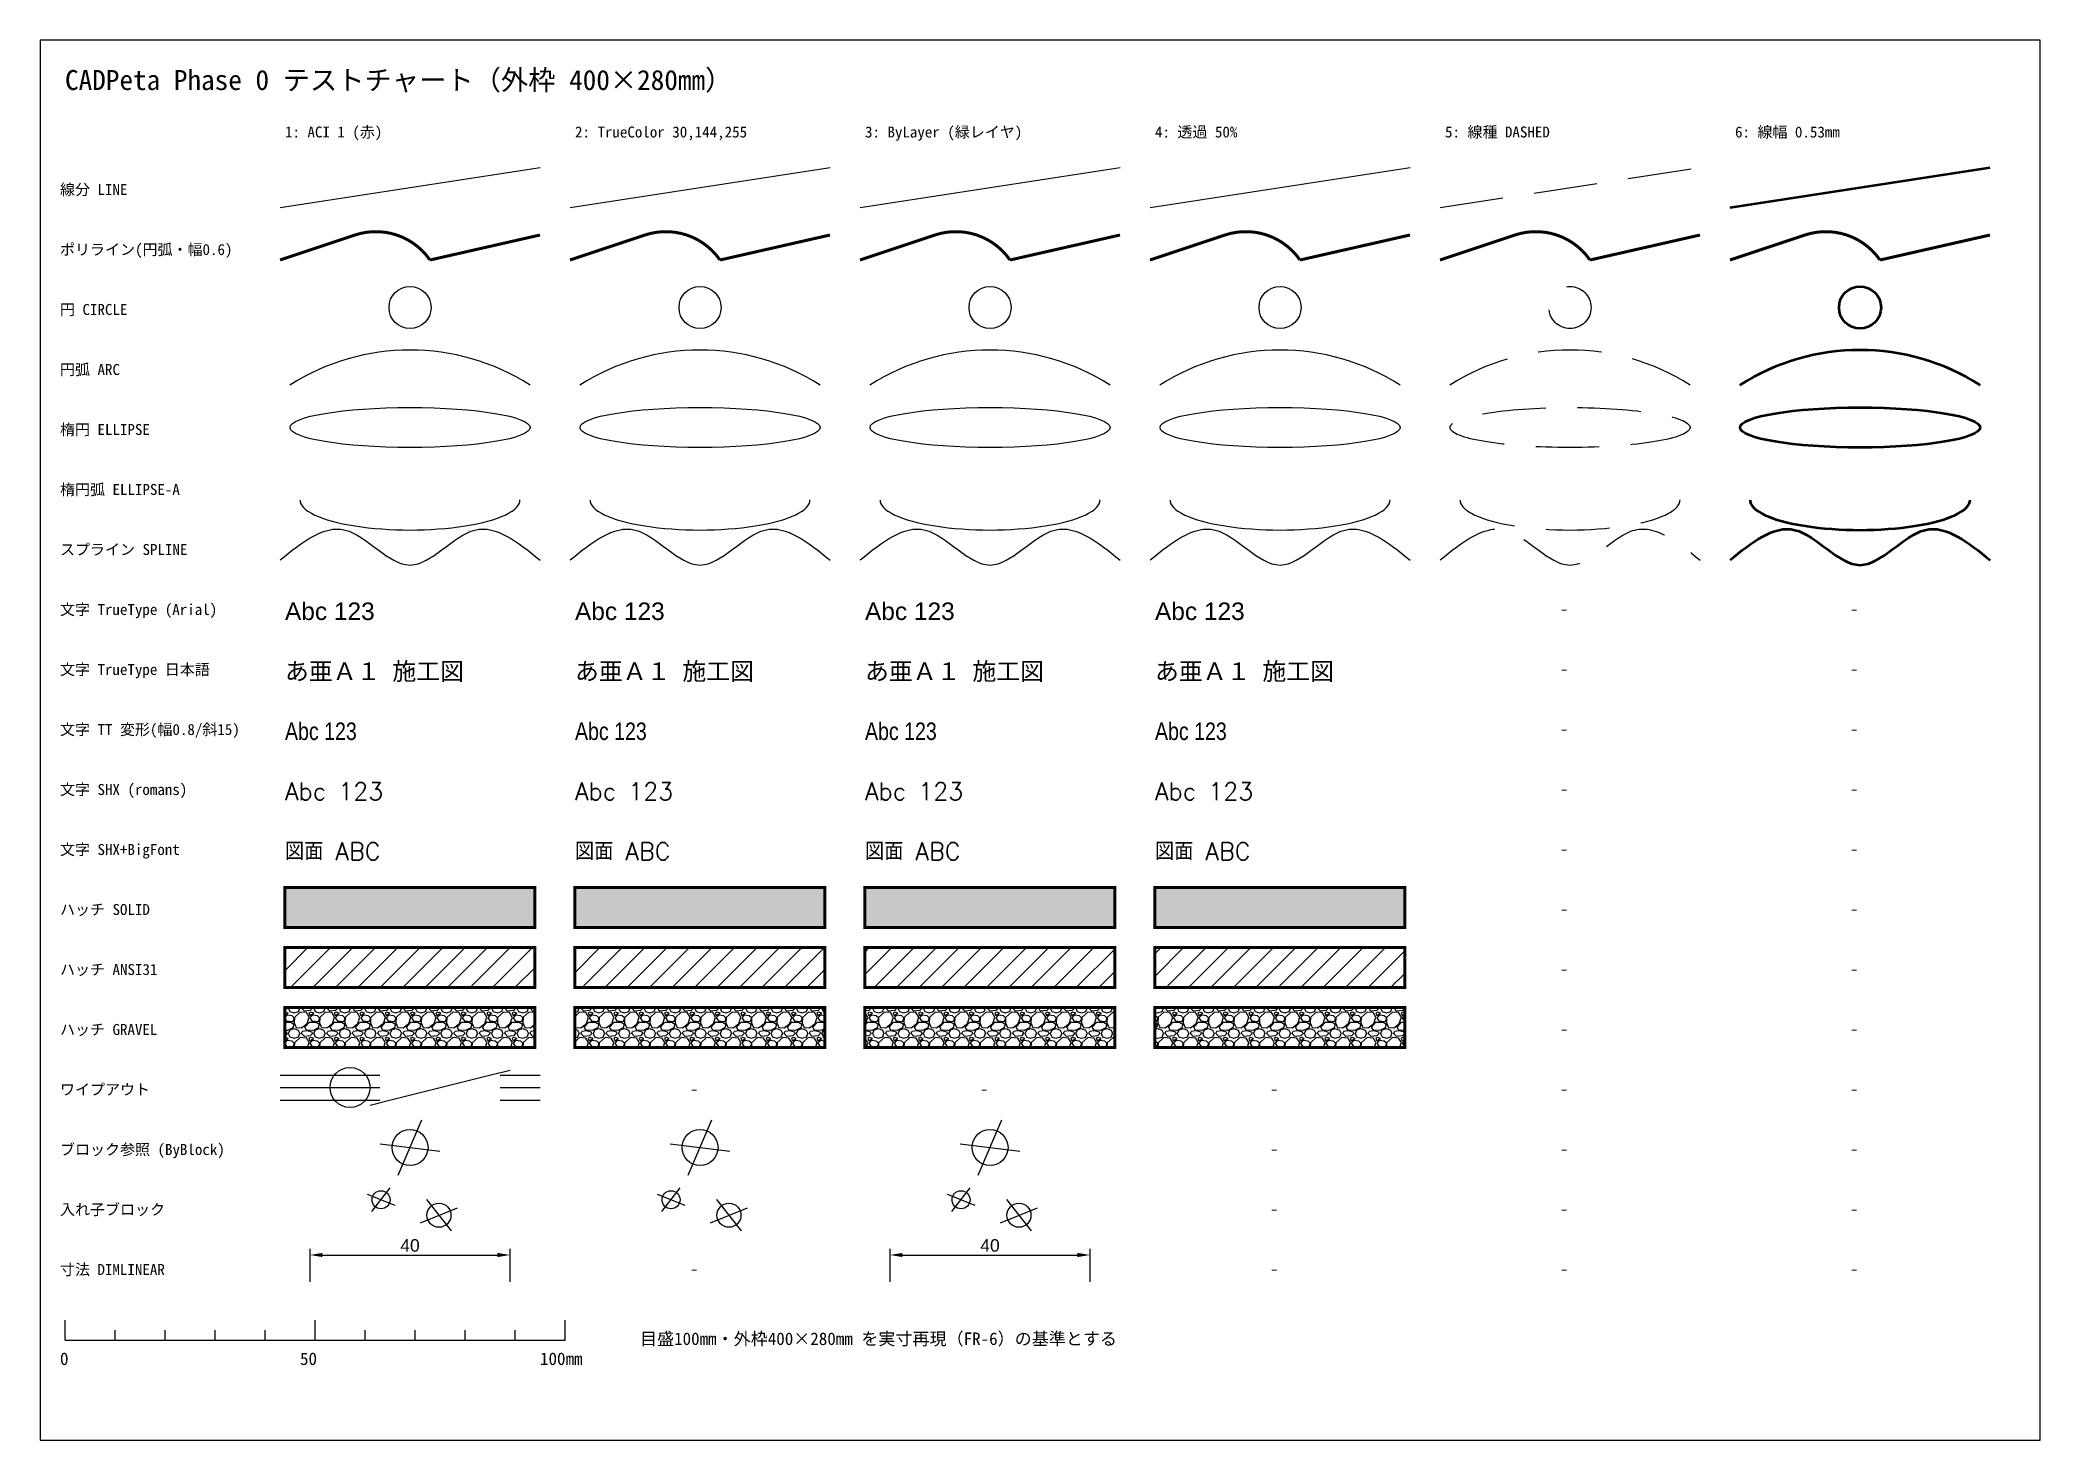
# Paper-space layout 'PETA_A3' of a CAD drawing. Header units: millimetres. Extents: x 10 to 410, y 8 to 288.
# The model-space entities are those that its viewports show. They can reach past a viewport. Long polylines and large blocks are cut down to what shows.
import ezdxf

# ---------------------------------------------------------------- set-up
doc = ezdxf.new("R2010")
doc.units = ezdxf.units.MM
doc.set_wipeout_variables(frame=1)
doc.linetypes.add('DASHED', pattern=[19.05, 12.7, -6.35])
for name, color, linetype in [('CHART_BYLAYER', 3, 'Continuous'), ('CHART_FRAME', 7, 'Continuous'), ('CHART_LABEL', 8, 'Continuous'), ('CHART_OBJ', 7, 'Continuous')]:
    doc.layers.add(name, color=color, linetype=linetype)
doc.styles.add('CHART_SHX', font='romans.shx')
doc.styles.add('CHART_SHX_JP', font='romans.shx', dxfattribs={"bigfont": 'extfont2.shx'})
doc.styles.add('CHART_TT', font='arial.ttf')
doc.styles.add('CHART_TT_JP', font='MS Gothic.ttf')
doc.styles.add('CHART_TT_W', font='arial.ttf', dxfattribs={"width": 0.8})
doc.styles.get("Standard").update_dxf_attribs({"font": 'arial.ttf'})
doc.dimstyles.new('ISO-25', dxfattribs={"dimtxt": 2.5, "dimasz": 2.5, "dimexe": 1.25, "dimexo": 0.625, "dimtad": 1, "dimtxsty": 'Standard', "dimcen": 2.5, "dimadec": 0, "dimazin": 0, "dimtfac": 1, "dimtmove": 0, "dimatfit": 3, "dimfxl": 1, "dimarcsym": 0})

# ---------------------------------------------------------------- blocks, each defined once
blk = doc.blocks.new('TC_BLK')
at = {"color": 0}
blk.add_line((-4, -3), (4, 3), dxfattribs=at)
at = {"color": 1}
blk.add_line((-4, 3), (4, -3), dxfattribs=at)
at = {"color": 0}
blk.add_circle((0, 0), 3, dxfattribs=at)
blk = doc.blocks.new('TC_NEST')
at = {"xscale": 0.6, "yscale": 0.6, "zscale": 0.6, "rotation": 30.0000701530499}
blk.add_blockref('TC_BLK', (-6, 0), dxfattribs=at)
at = {"xscale": 0.8, "yscale": 0.8, "zscale": 0.8}
blk.add_blockref('TC_BLK', (6, 0), dxfattribs=at)
blk = doc.blocks.new('*D3')
at = {"layer": 'CHART_OBJ', "color": 0, "linetype": 'Continuous', "lineweight": -2, "transparency": 16777216}
for p, q in [((54, 31.62), (54, 38.25)), ((56.5, 37), (91.5, 37)), ((94, 31.62), (94, 38.25))]:
    blk.add_line(p, q, dxfattribs=at)
at = {"layer": 'CHART_OBJ', "color": 0, "linetype": 'Continuous', "transparency": 16777216}
for points in [[(56.5, 37.42), (56.5, 36.58), (54, 37)], [(91.5, 37.42), (91.5, 36.58), (94, 37)]]:
    blk.add_solid(points, dxfattribs=at)
at = {"layer": 'Defpoints', "color": 0, "linetype": 'Continuous', "transparency": 16777216}
for p in [(94, 37), (54, 31), (94, 31)]:
    blk.add_point(p, dxfattribs=at)
at = {"layer": 'CHART_OBJ', "color": 0, "linetype": 'Continuous', "transparency": 16777216, "insert": (74, 38.9), "char_height": 2.5, "attachment_point": 5}
blk.add_mtext('40', dxfattribs=at)
blk = doc.blocks.new('*D4')
at = {"layer": 'CHART_BYLAYER', "color": 0, "linetype": 'Continuous', "lineweight": -2, "transparency": 16777216}
for p, q in [((170, 31.62), (170, 38.25)), ((172.5, 37), (207.5, 37)), ((210, 31.62), (210, 38.25))]:
    blk.add_line(p, q, dxfattribs=at)
at = {"layer": 'CHART_BYLAYER', "color": 0, "linetype": 'Continuous', "transparency": 16777216}
for points in [[(172.5, 37.42), (172.5, 36.58), (170, 37)], [(207.5, 37.42), (207.5, 36.58), (210, 37)]]:
    blk.add_solid(points, dxfattribs=at)
at = {"layer": 'Defpoints', "color": 0, "linetype": 'Continuous', "transparency": 16777216}
for p in [(210, 37), (170, 31), (210, 31)]:
    blk.add_point(p, dxfattribs=at)
at = {"layer": 'CHART_BYLAYER', "color": 0, "linetype": 'Continuous', "transparency": 16777216, "insert": (190, 38.9), "char_height": 2.5, "attachment_point": 5}
blk.add_mtext('40', dxfattribs=at)

msp = doc.modelspace()

# ---------------------------------------------------------------- hatches: boundary and pattern name
at = {"layer": 'CHART_BYLAYER', "linetype": 'Continuous', "transparency": 33554687}
h = msp.add_hatch(color=256, dxfattribs=at)
h.dxf.hatch_style = 1
h.paths.add_polyline_path([(165, 102.5), (215, 102.5), (215, 110.5), (165, 110.5)])
h = msp.add_hatch(dxfattribs=at)
h.set_pattern_fill('ANSI31', color=256)
h.paths.add_polyline_path([(165, 90.5), (215, 90.5), (215, 98.5), (165, 98.5)])
h = msp.add_hatch(dxfattribs=at)
h.set_pattern_fill('GRAVEL', color=256, scale=0.2)
h.paths.add_polyline_path([(165, 78.5), (215, 78.5), (215, 86.5), (165, 86.5)])
at = {"layer": 'CHART_OBJ', "linetype": 'Continuous', "transparency": 33554687}
h = msp.add_hatch(color=1, dxfattribs=at)
h.dxf.hatch_style = 1
h.paths.add_polyline_path([(49, 102.5), (99, 102.5), (99, 110.5), (49, 110.5)])
at = {"layer": 'CHART_OBJ', "linetype": 'Continuous', "true_color": 0x1e90ff, "transparency": 33554687}
h = msp.add_hatch(color=150, dxfattribs=at)
h.dxf.hatch_style = 1
h.paths.add_polyline_path([(107, 102.5), (157, 102.5), (157, 110.5), (107, 110.5)])
at = {"layer": 'CHART_OBJ', "linetype": 'Continuous', "transparency": 33554559}
h = msp.add_hatch(color=1, dxfattribs=at)
h.dxf.hatch_style = 1
h.paths.add_polyline_path([(223, 102.5), (273, 102.5), (273, 110.5), (223, 110.5)])
at = {"layer": 'CHART_OBJ', "linetype": 'Continuous', "transparency": 33554687}
h = msp.add_hatch(dxfattribs=at)
h.set_pattern_fill('ANSI31', color=1)
h.paths.add_polyline_path([(49, 90.5), (99, 90.5), (99, 98.5), (49, 98.5)])
at = {"layer": 'CHART_OBJ', "linetype": 'Continuous', "true_color": 0x1e90ff, "transparency": 33554687}
h = msp.add_hatch(dxfattribs=at)
h.set_pattern_fill('ANSI31', color=150)
h.paths.add_polyline_path([(107, 90.5), (157, 90.5), (157, 98.5), (107, 98.5)])
at = {"layer": 'CHART_OBJ', "linetype": 'Continuous', "transparency": 33554559}
h = msp.add_hatch(dxfattribs=at)
h.set_pattern_fill('ANSI31', color=1)
h.paths.add_polyline_path([(223, 90.5), (273, 90.5), (273, 98.5), (223, 98.5)])
at = {"layer": 'CHART_OBJ', "linetype": 'Continuous', "transparency": 33554687}
h = msp.add_hatch(dxfattribs=at)
h.set_pattern_fill('GRAVEL', color=1, scale=0.2)
h.paths.add_polyline_path([(49, 78.5), (99, 78.5), (99, 86.5), (49, 86.5)])
at = {"layer": 'CHART_OBJ', "linetype": 'Continuous', "true_color": 0x1e90ff, "transparency": 33554687}
h = msp.add_hatch(dxfattribs=at)
h.set_pattern_fill('GRAVEL', color=150, scale=0.2)
h.paths.add_polyline_path([(107, 78.5), (157, 78.5), (157, 86.5), (107, 86.5)])
at = {"layer": 'CHART_OBJ', "linetype": 'Continuous', "transparency": 33554559}
h = msp.add_hatch(dxfattribs=at)
h.set_pattern_fill('GRAVEL', color=1, scale=0.2)
h.paths.add_polyline_path([(223, 78.5), (273, 78.5), (273, 86.5), (223, 86.5)])

# ---------------------------------------------------------------- linework, layer by layer
at = {"layer": 'CHART_BYLAYER', "linetype": 'Continuous', "transparency": 33554687}
msp.add_line((164, 246.5), (216, 254.5), dxfattribs=at)
at = {"layer": 'CHART_BYLAYER', "linetype": 'Continuous', "transparency": 33554687, "const_width": 0.6}
msp.add_lwpolyline([(164, 236), (179, 241, -0.3333333), (194, 236), (216, 241)], format="xyb", dxfattribs=at)
for points in [[(165, 102.5), (215, 102.5), (215, 110.5), (165, 110.5)], [(165, 90.5), (215, 90.5), (215, 98.5), (165, 98.5)], [(165, 78.5), (215, 78.5), (215, 86.5), (165, 86.5)]]:
    msp.add_lwpolyline(points, close=True, dxfattribs=at)
at = {"layer": 'CHART_BYLAYER', "linetype": 'Continuous', "transparency": 33554687}
msp.add_circle((190, 226.5), 4.2, dxfattribs=at)
msp.add_arc((190, 173.357), 44.643, 57.47959, 122.52041, dxfattribs=at)
msp.add_ellipse((190, 202.5), major_axis=(24, 0), ratio=0.1666667, dxfattribs=at)
msp.add_ellipse((190, 188), major_axis=(-22, 0), ratio=0.2727273, start_param=0, end_param=3.1415927, dxfattribs=at)
msp.add_spline([(164, 176), (177, 182), (190, 175), (203, 182), (216, 176)], degree=3, dxfattribs=at)
at = {"layer": 'CHART_FRAME'}
for p, q in [((5, 20), (5, 24)), ((55, 20), (55, 24)), ((105, 20), (105, 24)), ((5, 20), (105, 20)), ((15, 20), (15, 22)), ((25, 20), (25, 22)), ((35, 20), (35, 22)), ((45, 20), (45, 22)), ((65, 20), (65, 22)), ((75, 20), (75, 22)), ((85, 20), (85, 22)), ((95, 20), (95, 22))]:
    msp.add_line(p, q, dxfattribs=at)
msp.add_lwpolyline([(0, 0), (400, 0), (400, 280), (0, 280)], close=True, dxfattribs=at)
at = {"layer": 'CHART_OBJ', "color": 1, "linetype": 'Continuous', "transparency": 33554687}
for p, q in [((48, 246.5), (100, 254.5)), ((48, 73), (100, 73)), ((48, 70.5), (100, 70.5)), ((48, 68), (100, 68))]:
    msp.add_line(p, q, dxfattribs=at)
at = {"layer": 'CHART_OBJ', "color": 150, "linetype": 'Continuous', "true_color": 0x1e90ff, "transparency": 33554687}
msp.add_line((106, 246.5), (158, 254.5), dxfattribs=at)
at = {"layer": 'CHART_OBJ', "color": 1, "linetype": 'Continuous', "transparency": 33554559}
msp.add_line((222, 246.5), (274, 254.5), dxfattribs=at)
at = {"layer": 'CHART_OBJ', "color": 1, "linetype": 'DASHED', "transparency": 33554687}
msp.add_line((280, 246.5), (332, 254.5), dxfattribs=at)
at = {"layer": 'CHART_OBJ', "color": 1, "linetype": 'Continuous', "lineweight": 53, "transparency": 33554687}
msp.add_line((338, 246.5), (390, 254.5), dxfattribs=at)
at = {"layer": 'CHART_OBJ', "color": 1, "linetype": 'Continuous', "transparency": 33554687, "const_width": 0.6}
msp.add_lwpolyline([(48, 236), (63, 241, -0.3333333), (78, 236), (100, 241)], format="xyb", dxfattribs=at)
at = {"layer": 'CHART_OBJ', "color": 150, "linetype": 'Continuous', "true_color": 0x1e90ff, "transparency": 33554687, "const_width": 0.6}
msp.add_lwpolyline([(106, 236), (121, 241, -0.3333333), (136, 236), (158, 241)], format="xyb", dxfattribs=at)
at = {"layer": 'CHART_OBJ', "color": 1, "linetype": 'Continuous', "transparency": 33554559, "const_width": 0.6}
msp.add_lwpolyline([(222, 236), (237, 241, -0.3333333), (252, 236), (274, 241)], format="xyb", dxfattribs=at)
at = {"layer": 'CHART_OBJ', "color": 1, "linetype": 'DASHED', "transparency": 33554687, "const_width": 0.6}
msp.add_lwpolyline([(280, 236), (295, 241, -0.3333333), (310, 236), (332, 241)], format="xyb", dxfattribs=at)
at = {"layer": 'CHART_OBJ', "color": 1, "linetype": 'Continuous', "lineweight": 53, "transparency": 33554687, "const_width": 0.6}
msp.add_lwpolyline([(338, 236), (353, 241, -0.3333333), (368, 236), (390, 241)], format="xyb", dxfattribs=at)
at = {"layer": 'CHART_OBJ', "color": 1, "linetype": 'Continuous', "transparency": 33554687, "const_width": 0.6}
for points in [[(49, 102.5), (99, 102.5), (99, 110.5), (49, 110.5)], [(49, 90.5), (99, 90.5), (99, 98.5), (49, 98.5)], [(49, 78.5), (99, 78.5), (99, 86.5), (49, 86.5)]]:
    msp.add_lwpolyline(points, close=True, dxfattribs=at)
at = {"layer": 'CHART_OBJ', "color": 150, "linetype": 'Continuous', "true_color": 0x1e90ff, "transparency": 33554687, "const_width": 0.6}
for points in [[(107, 102.5), (157, 102.5), (157, 110.5), (107, 110.5)], [(107, 90.5), (157, 90.5), (157, 98.5), (107, 98.5)], [(107, 78.5), (157, 78.5), (157, 86.5), (107, 86.5)]]:
    msp.add_lwpolyline(points, close=True, dxfattribs=at)
at = {"layer": 'CHART_OBJ', "color": 1, "linetype": 'Continuous', "transparency": 33554559, "const_width": 0.6}
for points in [[(223, 102.5), (273, 102.5), (273, 110.5), (223, 110.5)], [(223, 90.5), (273, 90.5), (273, 98.5), (223, 98.5)], [(223, 78.5), (273, 78.5), (273, 86.5), (223, 86.5)]]:
    msp.add_lwpolyline(points, close=True, dxfattribs=at)
at = {"layer": 'CHART_OBJ', "color": 1, "linetype": 'Continuous', "transparency": 33554687}
for centre, radius in [((74, 226.5), 4.2), ((62, 70.5), 4)]:
    msp.add_circle(centre, radius, dxfattribs=at)
at = {"layer": 'CHART_OBJ', "color": 150, "linetype": 'Continuous', "true_color": 0x1e90ff, "transparency": 33554687}
msp.add_circle((132, 226.5), 4.2, dxfattribs=at)
at = {"layer": 'CHART_OBJ', "color": 1, "linetype": 'Continuous', "transparency": 33554559}
msp.add_circle((248, 226.5), 4.2, dxfattribs=at)
at = {"layer": 'CHART_OBJ', "color": 1, "linetype": 'DASHED', "transparency": 33554687}
msp.add_circle((306, 226.5), 4.2, dxfattribs=at)
at = {"layer": 'CHART_OBJ', "color": 1, "linetype": 'Continuous', "lineweight": 53, "transparency": 33554687}
msp.add_circle((364, 226.5), 4.2, dxfattribs=at)
at = {"layer": 'CHART_OBJ', "color": 1, "linetype": 'Continuous', "transparency": 33554687}
msp.add_arc((74, 173.357), 44.643, 57.47959, 122.52041, dxfattribs=at)
at = {"layer": 'CHART_OBJ', "color": 150, "linetype": 'Continuous', "true_color": 0x1e90ff, "transparency": 33554687}
msp.add_arc((132, 173.357), 44.643, 57.47959, 122.52041, dxfattribs=at)
at = {"layer": 'CHART_OBJ', "color": 1, "linetype": 'Continuous', "transparency": 33554559}
msp.add_arc((248, 173.357), 44.643, 57.47959, 122.52041, dxfattribs=at)
at = {"layer": 'CHART_OBJ', "color": 1, "linetype": 'DASHED', "transparency": 33554687}
msp.add_arc((306, 173.357), 44.643, 57.47959, 122.52041, dxfattribs=at)
at = {"layer": 'CHART_OBJ', "color": 1, "linetype": 'Continuous', "lineweight": 53, "transparency": 33554687}
msp.add_arc((364, 173.357), 44.643, 57.47959, 122.52041, dxfattribs=at)
at = {"layer": 'CHART_OBJ', "color": 1, "linetype": 'Continuous', "transparency": 33554687}
msp.add_ellipse((74, 202.5), major_axis=(24, 0), ratio=0.1666667, dxfattribs=at)
at = {"layer": 'CHART_OBJ', "color": 150, "linetype": 'Continuous', "true_color": 0x1e90ff, "transparency": 33554687}
msp.add_ellipse((132, 202.5), major_axis=(24, 0), ratio=0.1666667, dxfattribs=at)
at = {"layer": 'CHART_OBJ', "color": 1, "linetype": 'Continuous', "transparency": 33554559}
msp.add_ellipse((248, 202.5), major_axis=(24, 0), ratio=0.1666667, dxfattribs=at)
at = {"layer": 'CHART_OBJ', "color": 1, "linetype": 'DASHED', "transparency": 33554687}
msp.add_ellipse((306, 202.5), major_axis=(24, 0), ratio=0.1666667, dxfattribs=at)
at = {"layer": 'CHART_OBJ', "color": 1, "linetype": 'Continuous', "lineweight": 53, "transparency": 33554687}
msp.add_ellipse((364, 202.5), major_axis=(24, 0), ratio=0.1666667, dxfattribs=at)
at = {"layer": 'CHART_OBJ', "color": 1, "linetype": 'Continuous', "transparency": 33554687}
msp.add_ellipse((74, 188), major_axis=(-22, 0), ratio=0.2727273, start_param=0, end_param=3.1415927, dxfattribs=at)
at = {"layer": 'CHART_OBJ', "color": 150, "linetype": 'Continuous', "true_color": 0x1e90ff, "transparency": 33554687}
msp.add_ellipse((132, 188), major_axis=(-22, 0), ratio=0.2727273, start_param=0, end_param=3.1415927, dxfattribs=at)
at = {"layer": 'CHART_OBJ', "color": 1, "linetype": 'Continuous', "transparency": 33554559}
msp.add_ellipse((248, 188), major_axis=(-22, 0), ratio=0.2727273, start_param=0, end_param=3.1415927, dxfattribs=at)
at = {"layer": 'CHART_OBJ', "color": 1, "linetype": 'DASHED', "transparency": 33554687}
msp.add_ellipse((306, 188), major_axis=(-22, 0), ratio=0.2727273, start_param=0, end_param=3.1415927, dxfattribs=at)
at = {"layer": 'CHART_OBJ', "color": 1, "linetype": 'Continuous', "lineweight": 53, "transparency": 33554687}
msp.add_ellipse((364, 188), major_axis=(-22, 0), ratio=0.2727273, start_param=0, end_param=3.1415927, dxfattribs=at)
at = {"layer": 'CHART_OBJ', "color": 1, "linetype": 'Continuous', "transparency": 33554687}
msp.add_spline([(48, 176), (61, 182), (74, 175), (87, 182), (100, 176)], degree=3, dxfattribs=at)
at = {"layer": 'CHART_OBJ', "color": 150, "linetype": 'Continuous', "true_color": 0x1e90ff, "transparency": 33554687}
msp.add_spline([(106, 176), (119, 182), (132, 175), (145, 182), (158, 176)], degree=3, dxfattribs=at)
at = {"layer": 'CHART_OBJ', "color": 1, "linetype": 'Continuous', "transparency": 33554559}
msp.add_spline([(222, 176), (235, 182), (248, 175), (261, 182), (274, 176)], degree=3, dxfattribs=at)
at = {"layer": 'CHART_OBJ', "color": 1, "linetype": 'DASHED', "transparency": 33554687}
msp.add_spline([(280, 176), (293, 182), (306, 175), (319, 182), (332, 176)], degree=3, dxfattribs=at)
at = {"layer": 'CHART_OBJ', "color": 1, "linetype": 'Continuous', "lineweight": 53, "transparency": 33554687}
msp.add_spline([(338, 176), (351, 182), (364, 175), (377, 182), (390, 176)], degree=3, dxfattribs=at)

# ---------------------------------------------------------------- block references
at = {"layer": 'CHART_BYLAYER', "linetype": 'Continuous', "transparency": 33554687, "xscale": 1.2, "yscale": 1.2, "zscale": 1.2, "rotation": 30}
msp.add_blockref('TC_BLK', (190, 58.5), dxfattribs=at)
at = {"layer": 'CHART_BYLAYER', "linetype": 'Continuous', "transparency": 33554687, "rotation": 345}
msp.add_blockref('TC_NEST', (190, 46.5), dxfattribs=at)
at = {"layer": 'CHART_OBJ', "color": 1, "linetype": 'Continuous', "transparency": 33554687, "xscale": 1.2, "yscale": 1.2, "zscale": 1.2, "rotation": 30}
msp.add_blockref('TC_BLK', (74, 58.5), dxfattribs=at)
at = {"layer": 'CHART_OBJ', "color": 150, "linetype": 'Continuous', "true_color": 0x1e90ff, "transparency": 33554687, "xscale": 1.2, "yscale": 1.2, "zscale": 1.2, "rotation": 30}
msp.add_blockref('TC_BLK', (132, 58.5), dxfattribs=at)
at = {"layer": 'CHART_OBJ', "color": 1, "linetype": 'Continuous', "transparency": 33554687, "rotation": 345}
msp.add_blockref('TC_NEST', (74, 46.5), dxfattribs=at)
at = {"layer": 'CHART_OBJ', "color": 150, "linetype": 'Continuous', "true_color": 0x1e90ff, "transparency": 33554687, "rotation": 345}
msp.add_blockref('TC_NEST', (132, 46.5), dxfattribs=at)

# ---------------------------------------------------------------- texts
at = {"layer": 'CHART_BYLAYER', "linetype": 'Continuous', "transparency": 33554687}
for s, style, p in [('Abc 123', 'CHART_TT', (165, 164)), ('あ亜Ａ１ 施工図', 'CHART_TT_JP', (165, 152)), ('Abc 123', 'CHART_SHX', (165, 128)), ('図面 ABC', 'CHART_SHX_JP', (165, 116))]:
    msp.add_text(s, height=3.5, dxfattribs=dict(at, style=style)).set_placement(p)
at = {"layer": 'CHART_BYLAYER', "linetype": 'Continuous', "transparency": 33554687, "style": 'CHART_TT_W', "width": 0.8}
msp.add_text('Abc 123', height=3.5, dxfattribs=at).set_placement((165, 140))
at = {"layer": 'CHART_LABEL', "style": 'CHART_TT_JP'}
for s, height, p in [('CADPeta Phase 0 テストチャート（外枠 400×280mm）', 4, (5, 270)), ('1: ACI 1 (赤)', 2.2, (49, 260.5)), ('2: TrueColor 30,144,255', 2.2, (107, 260.5)), ('3: ByLayer (緑レイヤ)', 2.2, (165, 260.5)), ('4: 透過 50%', 2.2, (223, 260.5)), ('5: 線種 DASHED', 2.2, (281, 260.5)), ('6: 線幅 0.53mm', 2.2, (339, 260.5)), ('線分 LINE', 2.2, (4, 249)), ('目盛100mm・外枠400×280mm を実寸再現（FR-6）の基準とする', 2.5, (120, 19)), ('0', 2.5, (4, 15)), ('50', 2.5, (52, 15)), ('100mm', 2.5, (100, 15))]:
    msp.add_text(s, height=height, dxfattribs=at).set_placement(p)
at = {"layer": 'CHART_LABEL', "color": 1, "linetype": 'Continuous', "lineweight": 53, "transparency": 33554687, "style": 'CHART_TT_JP'}
for s, p in [('ポリライン(円弧・幅0.6)', (4, 237)), ('円 CIRCLE', (4, 225)), ('円弧 ARC', (4, 213)), ('楕円 ELLIPSE', (4, 201)), ('楕円弧 ELLIPSE-A', (4, 189)), ('スプライン SPLINE', (4, 177)), ('文字 TrueType (Arial)', (4, 165))]:
    msp.add_text(s, height=2.2, dxfattribs=at).set_placement(p)
at = {"layer": 'CHART_LABEL', "color": 1, "linetype": 'Continuous', "transparency": 33554559, "style": 'CHART_TT_JP'}
for s, height, p in [('-', 2.5, (304, 165)), ('-', 2.5, (362, 165)), ('文字 TrueType 日本語', 2.2, (4, 153)), ('-', 2.5, (304, 153)), ('-', 2.5, (362, 153)), ('文字 TT 変形(幅0.8/斜15)', 2.2, (4, 141)), ('-', 2.5, (304, 141)), ('-', 2.5, (362, 141)), ('文字 SHX (romans)', 2.2, (4, 129)), ('-', 2.5, (304, 129)), ('-', 2.5, (362, 129)), ('文字 SHX+BigFont', 2.2, (4, 117)), ('-', 2.5, (304, 117)), ('-', 2.5, (362, 117)), ('ハッチ SOLID', 2.2, (4, 105)), ('-', 2.5, (304, 105)), ('-', 2.5, (362, 105)), ('ハッチ ANSI31', 2.2, (4, 93)), ('-', 2.5, (304, 93)), ('-', 2.5, (362, 93)), ('ハッチ GRAVEL', 2.2, (4, 81)), ('-', 2.5, (304, 81)), ('-', 2.5, (362, 81)), ('ワイプアウト', 2.2, (4, 69))]:
    msp.add_text(s, height=height, dxfattribs=at).set_placement(p)
at = {"layer": 'CHART_LABEL', "color": 1, "linetype": 'Continuous', "transparency": 33554687, "style": 'CHART_TT_JP'}
for s, height, p in [('-', 2.5, (130, 69)), ('-', 2.5, (188, 69)), ('-', 2.5, (246, 69)), ('-', 2.5, (304, 69)), ('-', 2.5, (362, 69)), ('ブロック参照 (ByBlock)', 2.2, (4, 57)), ('-', 2.5, (130, 33))]:
    msp.add_text(s, height=height, dxfattribs=at).set_placement(p)
at = {"layer": 'CHART_LABEL', "linetype": 'Continuous', "transparency": 33554687, "style": 'CHART_TT_JP'}
for s, height, p in [('-', 2.5, (246, 57)), ('-', 2.5, (304, 57)), ('-', 2.5, (362, 57)), ('入れ子ブロック', 2.2, (4, 45)), ('-', 2.5, (246, 45)), ('-', 2.5, (304, 45)), ('-', 2.5, (362, 45)), ('寸法 DIMLINEAR', 2.2, (4, 33)), ('-', 2.5, (246, 33)), ('-', 2.5, (304, 33)), ('-', 2.5, (362, 33))]:
    msp.add_text(s, height=height, dxfattribs=at).set_placement(p)
at = {"layer": 'CHART_OBJ', "color": 1, "linetype": 'Continuous', "transparency": 33554687}
for s, style, p in [('Abc 123', 'CHART_TT', (49, 164)), ('あ亜Ａ１ 施工図', 'CHART_TT_JP', (49, 152)), ('Abc 123', 'CHART_SHX', (49, 128)), ('図面 ABC', 'CHART_SHX_JP', (49, 116))]:
    msp.add_text(s, height=3.5, dxfattribs=dict(at, style=style)).set_placement(p)
at = {"layer": 'CHART_OBJ', "color": 150, "linetype": 'Continuous', "true_color": 0x1e90ff, "transparency": 33554687}
for s, style, p in [('Abc 123', 'CHART_TT', (107, 164)), ('あ亜Ａ１ 施工図', 'CHART_TT_JP', (107, 152)), ('Abc 123', 'CHART_SHX', (107, 128)), ('図面 ABC', 'CHART_SHX_JP', (107, 116))]:
    msp.add_text(s, height=3.5, dxfattribs=dict(at, style=style)).set_placement(p)
at = {"layer": 'CHART_OBJ', "color": 1, "linetype": 'Continuous', "transparency": 33554559}
for s, style, p in [('Abc 123', 'CHART_TT', (223, 164)), ('あ亜Ａ１ 施工図', 'CHART_TT_JP', (223, 152)), ('Abc 123', 'CHART_SHX', (223, 128)), ('図面 ABC', 'CHART_SHX_JP', (223, 116))]:
    msp.add_text(s, height=3.5, dxfattribs=dict(at, style=style)).set_placement(p)
at = {"layer": 'CHART_OBJ', "color": 1, "linetype": 'Continuous', "transparency": 33554687, "style": 'CHART_TT_W', "width": 0.8}
msp.add_text('Abc 123', height=3.5, dxfattribs=at).set_placement((49, 140))
at = {"layer": 'CHART_OBJ', "color": 150, "linetype": 'Continuous', "true_color": 0x1e90ff, "transparency": 33554687, "style": 'CHART_TT_W', "width": 0.8}
msp.add_text('Abc 123', height=3.5, dxfattribs=at).set_placement((107, 140))
at = {"layer": 'CHART_OBJ', "color": 1, "linetype": 'Continuous', "transparency": 33554559, "style": 'CHART_TT_W', "width": 0.8}
msp.add_text('Abc 123', height=3.5, dxfattribs=at).set_placement((223, 140))

# ---------------------------------------------------------------- dimensions: what is measured, and where the dimension line sits
at = {"layer": 'CHART_BYLAYER', "linetype": 'Continuous', "transparency": 33554687}
dim = msp.add_linear_dim(base=(210, 37), p1=(170, 31), p2=(210, 31), dimstyle='ISO-25', dxfattribs=at)
dim.commit()
dim.dimension.update_dxf_attribs({"geometry": '*D4', "text_midpoint": (190, 38.901)})
at = {"layer": 'CHART_OBJ', "color": 1, "linetype": 'Continuous', "transparency": 33554687}
dim = msp.add_linear_dim(base=(94, 37), p1=(54, 31), p2=(94, 31), dimstyle='ISO-25', dxfattribs=at)
dim.commit()
dim.dimension.update_dxf_attribs({"geometry": '*D3', "text_midpoint": (74, 38.901)})

# ---------------------------------------------------------------- next in the draw order: wipeouts: each hides what was drawn before it
at = {"color": 1, "linetype": 'Continuous', "transparency": 33554687}
msp.add_wipeout([(68, 66.5), (92, 66.5), (92, 74.5), (68, 74.5)], dxfattribs=at).dxf.layer = 'CHART_OBJ'

# ---------------------------------------------------------------- next in the draw order: linework, layer by layer
at = {"layer": 'CHART_OBJ', "color": 1, "linetype": 'Continuous', "transparency": 33554687}
msp.add_line((66, 67), (94, 74), dxfattribs=at)

psp = doc.layouts.new('PETA_A3')

# ---------------------------------------------------------------- viewports
at = {"layer": '0', "transparency": 33554687}
psp.add_viewport(center=(210, 148.5), size=(400, 280), view_center_point=(200, 140), view_height=280, dxfattribs=at)

doc.saveas('drawing.dxf')
